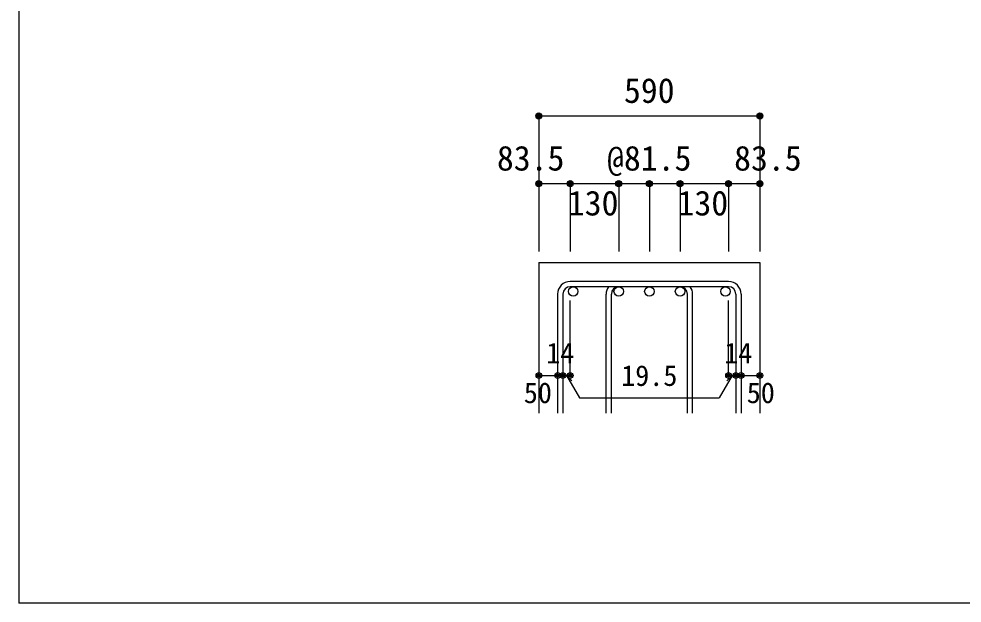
# Model space of a CAD drawing. Units: millimetres at full size, sheet at 1:30; details may follow other scales. Extents: x -5973 to 5954, y -4195 to 4201.
# Drawn here: x -5973 to -3464, y -4195 to -2642 of the extents above; entities that cross this region are included whole.
import ezdxf
from ezdxf.enums import TextEntityAlignment as Align

# ---------------------------------------------------------------- set-up
doc = ezdxf.new("R2010")
doc.units = ezdxf.units.MM
doc.header["$LTSCALE"] = 30
doc.header["$PDMODE"] = 32
doc.header["$PDSIZE"] = 15
for name, color, linetype in [('0-1', 2, 'Continuous'), ('0-5', 7, 'Continuous'), ('0-6', 7, 'Continuous'), ('0-D', 4, 'Continuous'), ('F-0_枠', 6, 'Continuous')]:
    doc.layers.add(name, color=color, linetype=linetype)
doc.styles.add('ＭＳ ゴシック', font='')
doc.styles.get('ＭＳ ゴシック').set_extended_font_data('MS Gothic')

msp = doc.modelspace()

# ---------------------------------------------------------------- linework, layer by layer
at = {"layer": '0-1'}
for p, q in [((-4589.8, -3289.89), (-4589.8, -3689.89)), ((-4589.8, -3289.89), (-4001.8, -3289.89)), ((-4001.8, -3289.89), (-4001.8, -3689.89))]:
    msp.add_line(p, q, dxfattribs=at)
at = {"layer": '0-5', "color": 3}
for centre in [(-4498.3, -3366.39), (-4377.37, -3366.39), (-4295.8, -3366.39), (-4214.23, -3366.39), (-4093.3, -3366.39)]:
    msp.add_circle(centre, 12.5, dxfattribs=at)
at = {"layer": '0-6'}
for p, q in [((-4085.3, -3339.89), (-4506.3, -3339.89)), ((-4085.3, -3353.89), (-4506.3, -3353.89)), ((-4539.8, -3373.39), (-4539.8, -3689.89)), ((-4525.8, -3373.39), (-4525.8, -3689.89)), ((-4410.87, -3689.89), (-4410.87, -3373.39)), ((-4396.87, -3689.89), (-4396.87, -3373.39)), ((-4194.73, -3689.89), (-4194.73, -3373.39)), ((-4180.73, -3689.89), (-4180.73, -3373.39)), ((-4065.8, -3373.39), (-4065.8, -3689.89)), ((-4051.8, -3373.39), (-4051.8, -3689.89))]:
    msp.add_line(p, q, dxfattribs=at)
for centre, radius, start, end in [((-4506.3, -3373.39), 33.5, 90, 180), ((-4506.3, -3373.39), 19.5, 90, 180), ((-4377.37, -3373.39), 33.5, 144.40235, 180), ((-4377.37, -3373.39), 19.5, 90, 180), ((-4214.23, -3373.39), 19.5, 0, 90), ((-4214.23, -3373.39), 33.5, 0, 35.59765), ((-4085.3, -3373.39), 33.5, 0, 90), ((-4085.3, -3373.39), 19.5, 0, 90)]:
    msp.add_arc(centre, radius, start, end, dxfattribs=at)
at = {"layer": '0-D'}
for p, q in [((-4589.8, -2899.89), (-4589.8, -3079.89)), ((-4589.8, -2899.89), (-4001.8, -2899.89)), ((-4001.8, -2899.89), (-4001.8, -3079.89)), ((-4506.3, -3079.89), (-4589.8, -3079.89)), ((-4589.8, -3079.89), (-4589.8, -3259.89)), ((-4295.8, -3079.89), (-4506.3, -3079.89)), ((-4506.3, -3079.89), (-4506.3, -3259.89)), ((-4377.37, -3079.89), (-4377.37, -3259.89)), ((-4085.3, -3079.89), (-4295.8, -3079.89)), ((-4295.8, -3079.89), (-4295.8, -3259.89)), ((-4214.23, -3079.89), (-4214.23, -3259.89)), ((-4001.8, -3079.89), (-4085.3, -3079.89)), ((-4085.3, -3079.89), (-4085.3, -3259.89)), ((-4001.8, -3079.89), (-4001.8, -3259.89)), ((-4506.3, -3589.89), (-4506.3, -3390.56)), ((-4085.3, -3589.89), (-4085.3, -3390.56)), ((-4589.8, -3589.89), (-4539.8, -3589.89)), ((-4539.8, -3589.89), (-4506.3, -3589.89)), ((-4516.05, -3589.89), (-4501.91, -3604.04)), ((-4516.05, -3589.89), (-4481.83, -3649.17)), ((-4075.55, -3589.89), (-4109.77, -3649.17)), ((-4075.55, -3589.89), (-4089.69, -3604.04)), ((-4085.3, -3589.89), (-4001.8, -3589.89)), ((-4065.8, -3589.89), (-4051.8, -3589.89)), ((-4481.83, -3649.17), (-4109.77, -3649.17))]:
    msp.add_line(p, q, dxfattribs=at)
msp.add_lwpolyline([(-4001.8, -2899.89), (-4001.8, -3079.89), (-4001.8, -3259.89)], dxfattribs=at)
for centre, radius in [((-4589.8, -2899.89), 8), ((-4589.8, -2899.89), 7.2), ((-4589.8, -2899.89), 6.4), ((-4589.8, -2899.89), 5.6), ((-4589.8, -2899.89), 4.8), ((-4589.8, -2899.89), 4), ((-4589.8, -2899.89), 3.2), ((-4589.8, -2899.89), 2.4), ((-4589.8, -2899.89), 1.6), ((-4589.8, -2899.89), 0.8), ((-4001.8, -2899.89), 8), ((-4001.8, -2899.89), 7.2), ((-4001.8, -2899.89), 6.4), ((-4001.8, -2899.89), 5.6), ((-4001.8, -2899.89), 4.8), ((-4001.8, -2899.89), 4), ((-4001.8, -2899.89), 3.2), ((-4001.8, -2899.89), 2.4), ((-4001.8, -2899.89), 1.6), ((-4001.8, -2899.89), 0.8), ((-4589.8, -3079.89), 8), ((-4589.8, -3079.89), 7.2), ((-4589.8, -3079.89), 6.4), ((-4589.8, -3079.89), 5.6), ((-4589.8, -3079.89), 4.8), ((-4589.8, -3079.89), 4), ((-4589.8, -3079.89), 3.2), ((-4589.8, -3079.89), 2.4), ((-4589.8, -3079.89), 1.6), ((-4589.8, -3079.89), 0.8), ((-4506.3, -3079.89), 8), ((-4506.3, -3079.89), 7.2), ((-4506.3, -3079.89), 6.4), ((-4506.3, -3079.89), 5.6), ((-4506.3, -3079.89), 4.8), ((-4506.3, -3079.89), 4), ((-4506.3, -3079.89), 3.2), ((-4506.3, -3079.89), 2.4), ((-4506.3, -3079.89), 1.6), ((-4506.3, -3079.89), 0.8), ((-4377.37, -3079.89), 8), ((-4377.37, -3079.89), 7.2), ((-4377.37, -3079.89), 6.4), ((-4377.37, -3079.89), 5.6), ((-4377.37, -3079.89), 4.8), ((-4377.37, -3079.89), 4), ((-4377.37, -3079.89), 3.2), ((-4377.37, -3079.89), 2.4), ((-4377.37, -3079.89), 1.6), ((-4377.37, -3079.89), 0.8), ((-4295.8, -3079.89), 8), ((-4295.8, -3079.89), 7.2), ((-4295.8, -3079.89), 6.4), ((-4295.8, -3079.89), 5.6), ((-4295.8, -3079.89), 4.8), ((-4295.8, -3079.89), 4), ((-4295.8, -3079.89), 3.2), ((-4295.8, -3079.89), 2.4), ((-4295.8, -3079.89), 1.6), ((-4295.8, -3079.89), 0.8), ((-4214.23, -3079.89), 8), ((-4214.23, -3079.89), 7.2), ((-4214.23, -3079.89), 6.4), ((-4214.23, -3079.89), 5.6), ((-4214.23, -3079.89), 4.8), ((-4214.23, -3079.89), 4), ((-4214.23, -3079.89), 3.2), ((-4214.23, -3079.89), 2.4), ((-4214.23, -3079.89), 1.6), ((-4214.23, -3079.89), 0.8), ((-4085.3, -3079.89), 8), ((-4085.3, -3079.89), 7.2), ((-4085.3, -3079.89), 6.4), ((-4085.3, -3079.89), 5.6), ((-4085.3, -3079.89), 4.8), ((-4085.3, -3079.89), 4), ((-4085.3, -3079.89), 3.2), ((-4085.3, -3079.89), 2.4), ((-4085.3, -3079.89), 1.6), ((-4085.3, -3079.89), 0.8), ((-4001.8, -3079.89), 8), ((-4001.8, -3079.89), 7.2), ((-4001.8, -3079.89), 6.4), ((-4001.8, -3079.89), 5.6), ((-4001.8, -3079.89), 4.8), ((-4001.8, -3079.89), 4), ((-4001.8, -3079.89), 3.2), ((-4001.8, -3079.89), 2.4), ((-4001.8, -3079.89), 1.6), ((-4001.8, -3079.89), 0.8), ((-4589.8, -3589.89), 4), ((-4589.8, -3589.89), 3.6), ((-4589.8, -3589.89), 3.2), ((-4589.8, -3589.89), 2.8), ((-4589.8, -3589.89), 2.4), ((-4589.8, -3589.89), 2), ((-4539.8, -3589.89), 4), ((-4539.8, -3589.89), 3.6), ((-4539.8, -3589.89), 3.2), ((-4539.8, -3589.89), 2.8), ((-4539.8, -3589.89), 2.4), ((-4539.8, -3589.89), 2), ((-4525.8, -3589.89), 4), ((-4525.8, -3589.89), 3.6), ((-4525.8, -3589.89), 3.2), ((-4525.8, -3589.89), 2.8), ((-4525.8, -3589.89), 2.4), ((-4525.8, -3589.89), 2), ((-4506.3, -3589.89), 4), ((-4506.3, -3589.89), 3.6), ((-4506.3, -3589.89), 3.2), ((-4506.3, -3589.89), 2.8), ((-4506.3, -3589.89), 2.4), ((-4506.3, -3589.89), 2), ((-4085.3, -3589.89), 4), ((-4085.3, -3589.89), 3.6), ((-4085.3, -3589.89), 3.2), ((-4085.3, -3589.89), 2.8), ((-4085.3, -3589.89), 2.4), ((-4085.3, -3589.89), 2), ((-4065.8, -3589.89), 4), ((-4065.8, -3589.89), 3.6), ((-4065.8, -3589.89), 3.2), ((-4065.8, -3589.89), 2.8), ((-4065.8, -3589.89), 2.4), ((-4065.8, -3589.89), 2), ((-4051.8, -3589.89), 4), ((-4051.8, -3589.89), 3.6), ((-4051.8, -3589.89), 3.2), ((-4051.8, -3589.89), 2.8), ((-4051.8, -3589.89), 2.4), ((-4051.8, -3589.89), 2), ((-4001.8, -3589.89), 4), ((-4001.8, -3589.89), 3.6), ((-4001.8, -3589.89), 3.2), ((-4001.8, -3589.89), 2.8), ((-4001.8, -3589.89), 2.4), ((-4001.8, -3589.89), 2), ((-4589.8, -3589.89), 1.6), ((-4589.8, -3589.89), 1.2), ((-4589.8, -3589.89), 0.8), ((-4589.8, -3589.89), 0.4), ((-4539.8, -3589.89), 1.6), ((-4539.8, -3589.89), 1.2), ((-4539.8, -3589.89), 0.8), ((-4539.8, -3589.89), 0.4), ((-4525.8, -3589.89), 1.6), ((-4525.8, -3589.89), 1.2), ((-4525.8, -3589.89), 0.8), ((-4525.8, -3589.89), 0.4), ((-4506.3, -3589.89), 1.6), ((-4506.3, -3589.89), 1.2), ((-4506.3, -3589.89), 0.8), ((-4506.3, -3589.89), 0.4), ((-4085.3, -3589.89), 1.6), ((-4085.3, -3589.89), 1.2), ((-4085.3, -3589.89), 0.8), ((-4085.3, -3589.89), 0.4), ((-4065.8, -3589.89), 1.6), ((-4065.8, -3589.89), 1.2), ((-4065.8, -3589.89), 0.8), ((-4065.8, -3589.89), 0.4), ((-4051.8, -3589.89), 1.6), ((-4051.8, -3589.89), 1.2), ((-4051.8, -3589.89), 0.8), ((-4051.8, -3589.89), 0.4), ((-4001.8, -3589.89), 1.6), ((-4001.8, -3589.89), 1.2), ((-4001.8, -3589.89), 0.8), ((-4001.8, -3589.89), 0.4)]:
    msp.add_circle(centre, radius, dxfattribs=at)
at = {"layer": '0-D', "color": 7}
for p in [(-4589.8, -2899.89), (-4001.8, -2899.89), (-4589.8, -3079.89), (-4506.3, -3079.89), (-4377.37, -3079.89), (-4295.8, -3079.89), (-4214.23, -3079.89), (-4085.3, -3079.89), (-4001.8, -3079.89), (-4589.8, -3589.89), (-4539.8, -3589.89), (-4525.8, -3589.89), (-4506.3, -3589.89), (-4085.3, -3589.89), (-4065.8, -3589.89), (-4051.8, -3589.89), (-4001.8, -3589.89)]:
    msp.add_point(p, dxfattribs=at)
at = {"layer": 'F-0_枠'}
for p in [(-5972.88, 4201.15), (5954.1, -4195.24)]:
    msp.add_line(p, (-5972.88, -4195.24), dxfattribs=at)

# ---------------------------------------------------------------- texts
at = {"layer": '0-D', "style": 'ＭＳ ゴシック'}
for s, height, p in [('590', 65.98, (-4363.3, -2884.89)), ('83.5', 65.98, (-4701.3, -3064.89)), ('@81.5', 65.98, (-4408.3, -3064.89)), ('83.5', 65.98, (-4070.3, -3064.89)), ('130', 65.98, (-4512.57, -3184.21)), ('130', 65.98, (-4220.73, -3184.21)), ('14', 54.99, (-4570.34, -3574.44)), ('14', 54.99, (-4096.76, -3574.44)), ('19.5', 54.99, (-4370.8, -3634.17)), ('50', 54.99, (-4629.8, -3679.89)), ('50', 54.99, (-4036.8, -3679.89))]:
    msp.add_text(s, height=height, dxfattribs=at).set_placement(p, align=Align.BOTTOM_LEFT)

doc.saveas('drawing.dxf')
